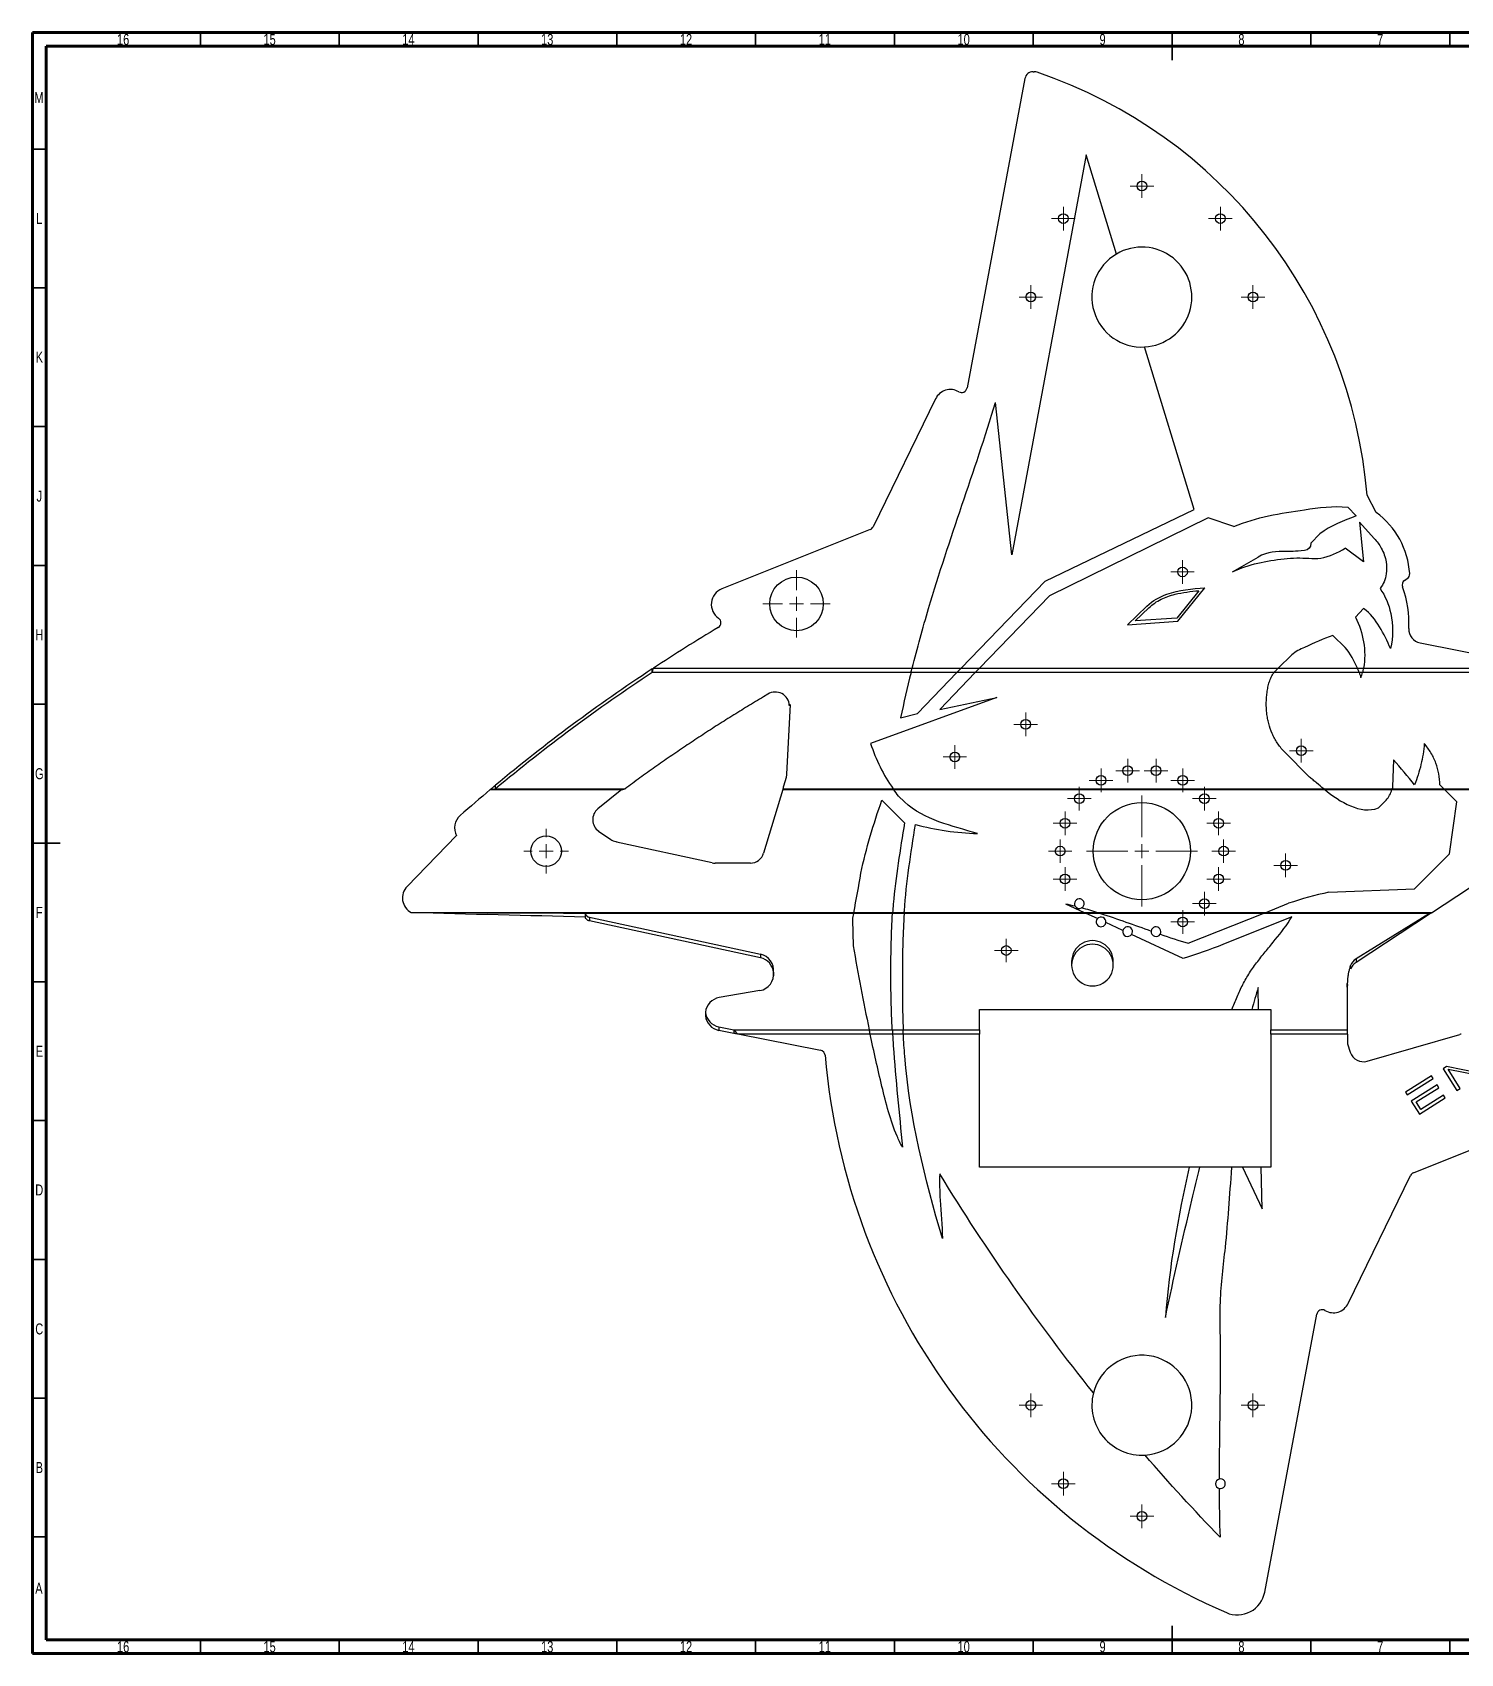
# Model space of a CAD drawing. Header units: millimetres. Extents: x 15 to 855, y 5 to 589.
# Drawn here: x 15 to 529, y 5 to 589 of the extents above; entities that cross this region are included whole.
import ezdxf

# ---------------------------------------------------------------- set-up
doc = ezdxf.new("R2010")
doc.units = ezdxf.units.MM
doc.styles.add('SLDTEXTSTYLE0', font='TXT', dxfattribs={"width": 0.75})

# ---------------------------------------------------------------- blocks, each defined once
blk = doc.blocks.new('SW_CENTERMARKSYMBOL_0')
at = {"color": 0, "linetype": 'Continuous', "lineweight": 18}
for p, q in [((-2.5, 0), (-4.25, 0)), ((0, 0), (-2.5, 0)), ((0, 2.5), (0, 4.25)), ((0, 0), (0, 2.5)), ((0, 0), (0, -2.5)), ((0, 0), (2.5, 0)), ((2.5, 0), (4.25, 0)), ((0, -2.5), (0, -4.25))]:
    blk.add_line(p, q, dxfattribs=at)
blk = doc.blocks.new('SW_CENTERMARKSYMBOL_1')
at = {"color": 0, "linetype": 'Continuous', "lineweight": 18}
for p, q in [((-2.5, 0), (-4.25, 0)), ((0, 0), (-2.5, 0)), ((0, 2.5), (0, 4.25)), ((0, 0), (0, 2.5)), ((0, 0), (0, -2.5)), ((0, 0), (2.5, 0)), ((2.5, 0), (4.25, 0)), ((0, -2.5), (0, -4.25))]:
    blk.add_line(p, q, dxfattribs=at)
blk = doc.blocks.new('SW_CENTERMARKSYMBOL_2')
at = {"color": 0, "linetype": 'Continuous', "lineweight": 18}
for p, q in [((-2.5, 0), (-4.25, 0)), ((0, 0), (-2.5, 0)), ((0, 2.5), (0, 4.25)), ((0, 0), (0, 2.5)), ((0, 0), (0, -2.5)), ((0, 0), (2.5, 0)), ((2.5, 0), (4.25, 0)), ((0, -2.5), (0, -4.25))]:
    blk.add_line(p, q, dxfattribs=at)
blk = doc.blocks.new('SW_CENTERMARKSYMBOL_3')
at = {"color": 0, "linetype": 'Continuous', "lineweight": 18}
for p, q in [((-2.5, 0), (-4.25, 0)), ((0, 0), (-2.5, 0)), ((0, 2.5), (0, 4.25)), ((0, 0), (0, 2.5)), ((0, 0), (0, -2.5)), ((0, 0), (2.5, 0)), ((2.5, 0), (4.25, 0)), ((0, -2.5), (0, -4.25))]:
    blk.add_line(p, q, dxfattribs=at)
blk = doc.blocks.new('SW_CENTERMARKSYMBOL_4')
at = {"color": 0, "linetype": 'Continuous', "lineweight": 18}
for p, q in [((-2.5, 0), (-4.25, 0)), ((0, 0), (-2.5, 0)), ((0, 2.5), (0, 4.25)), ((0, 0), (0, 2.5)), ((0, 0), (0, -2.5)), ((0, 0), (2.5, 0)), ((2.5, 0), (4.25, 0)), ((0, -2.5), (0, -4.25))]:
    blk.add_line(p, q, dxfattribs=at)
blk = doc.blocks.new('SW_CENTERMARKSYMBOL_5')
at = {"color": 0, "linetype": 'Continuous', "lineweight": 18}
for p, q in [((-2.5, 0), (-4.25, 0)), ((0, 0), (-2.5, 0)), ((0, 2.5), (0, 4.25)), ((0, 0), (0, 2.5)), ((0, 0), (0, -2.5)), ((0, 0), (2.5, 0)), ((2.5, 0), (4.25, 0)), ((0, -2.5), (0, -4.25))]:
    blk.add_line(p, q, dxfattribs=at)
blk = doc.blocks.new('SW_CENTERMARKSYMBOL_6')
at = {"color": 0, "linetype": 'Continuous', "lineweight": 18}
for p, q in [((-2.5, 0), (-4.25, 0)), ((0, 0), (-2.5, 0)), ((0, 2.5), (0, 4.25)), ((0, 0), (0, 2.5)), ((0, 0), (0, -2.5)), ((0, 0), (2.5, 0)), ((2.5, 0), (4.25, 0)), ((0, -2.5), (0, -4.25))]:
    blk.add_line(p, q, dxfattribs=at)
blk = doc.blocks.new('SW_CENTERMARKSYMBOL_7')
at = {"color": 0, "linetype": 'Continuous', "lineweight": 18}
for p, q in [((-2.5, 0), (-4.25, 0)), ((0, 0), (-2.5, 0)), ((0, 2.5), (0, 4.25)), ((0, 0), (0, 2.5)), ((0, 0), (0, -2.5)), ((0, 0), (2.5, 0)), ((2.5, 0), (4.25, 0)), ((0, -2.5), (0, -4.25))]:
    blk.add_line(p, q, dxfattribs=at)
blk = doc.blocks.new('SW_CENTERMARKSYMBOL_8')
at = {"color": 0, "linetype": 'Continuous', "lineweight": 18}
for p, q in [((-2.5, 0), (-4.25, 0)), ((0, 0), (-2.5, 0)), ((0, 2.5), (0, 4.25)), ((0, 0), (0, 2.5)), ((0, 0), (0, -2.5)), ((0, 0), (2.5, 0)), ((2.5, 0), (4.25, 0)), ((0, -2.5), (0, -4.25))]:
    blk.add_line(p, q, dxfattribs=at)
blk = doc.blocks.new('SW_CENTERMARKSYMBOL_9')
at = {"color": 0, "linetype": 'Continuous', "lineweight": 18}
for p, q in [((-2.5, 0), (-4.25, 0)), ((0, 0), (-2.5, 0)), ((0, 2.5), (0, 4.25)), ((0, 0), (0, 2.5)), ((0, 0), (0, -2.5)), ((0, 0), (2.5, 0)), ((2.5, 0), (4.25, 0)), ((0, -2.5), (0, -4.25))]:
    blk.add_line(p, q, dxfattribs=at)
blk = doc.blocks.new('SW_CENTERMARKSYMBOL_10')
at = {"color": 0, "linetype": 'Continuous', "lineweight": 18}
for p, q in [((-2.5, 0), (-4.25, 0)), ((0, 0), (-2.5, 0)), ((0, 2.5), (0, 4.25)), ((0, 0), (0, 2.5)), ((0, 0), (0, -2.5)), ((0, 0), (2.5, 0)), ((2.5, 0), (4.25, 0)), ((0, -2.5), (0, -4.25))]:
    blk.add_line(p, q, dxfattribs=at)
blk = doc.blocks.new('SW_CENTERMARKSYMBOL_11')
at = {"color": 0, "linetype": 'Continuous', "lineweight": 18}
for p, q in [((-2.5, 0), (-4.25, 0)), ((0, 0), (-2.5, 0)), ((0, 2.5), (0, 4.25)), ((0, 0), (0, 2.5)), ((0, 0), (0, -2.5)), ((0, 0), (2.5, 0)), ((2.5, 0), (4.25, 0)), ((0, -2.5), (0, -4.25))]:
    blk.add_line(p, q, dxfattribs=at)
blk = doc.blocks.new('SW_CENTERMARKSYMBOL_12')
at = {"color": 0, "linetype": 'Continuous', "lineweight": 18}
for p, q in [((-2.5, 0), (-4.25, 0)), ((0, 0), (-2.5, 0)), ((0, 2.5), (0, 4.25)), ((0, 0), (0, 2.5)), ((0, 0), (0, -2.5)), ((0, 0), (2.5, 0)), ((2.5, 0), (4.25, 0)), ((0, -2.5), (0, -4.25))]:
    blk.add_line(p, q, dxfattribs=at)
blk = doc.blocks.new('SW_CENTERMARKSYMBOL_13')
at = {"color": 0, "linetype": 'Continuous', "lineweight": 18}
for p, q in [((-2.5, 0), (-4.25, 0)), ((0, 0), (-2.5, 0)), ((0, 2.5), (0, 4.25)), ((0, 0), (0, 2.5)), ((0, 0), (0, -2.5)), ((0, 0), (2.5, 0)), ((2.5, 0), (4.25, 0)), ((0, -2.5), (0, -4.25))]:
    blk.add_line(p, q, dxfattribs=at)
blk = doc.blocks.new('SW_CENTERMARKSYMBOL_14')
at = {"color": 0, "linetype": 'Continuous', "lineweight": 18}
for p, q in [((-2.5, 0), (-4.25, 0)), ((0, 0), (-2.5, 0)), ((0, 2.5), (0, 4.25)), ((0, 0), (0, 2.5)), ((0, 0), (0, -2.5)), ((0, 0), (2.5, 0)), ((2.5, 0), (4.25, 0)), ((0, -2.5), (0, -4.25))]:
    blk.add_line(p, q, dxfattribs=at)
blk = doc.blocks.new('SW_CENTERMARKSYMBOL_15')
at = {"color": 0, "linetype": 'Continuous', "lineweight": 18}
for p, q in [((-2.5, 0), (-4.25, 0)), ((0, 0), (-2.5, 0)), ((0, 2.5), (0, 4.25)), ((0, 0), (0, 2.5)), ((0, 0), (0, -2.5)), ((0, 0), (2.5, 0)), ((2.5, 0), (4.25, 0)), ((0, -2.5), (0, -4.25))]:
    blk.add_line(p, q, dxfattribs=at)
blk = doc.blocks.new('SW_CENTERMARKSYMBOL_16')
at = {"color": 0, "linetype": 'Continuous', "lineweight": 18}
for p, q in [((-2.5, 0), (-4.25, 0)), ((0, 0), (-2.5, 0)), ((0, 2.5), (0, 4.25)), ((0, 0), (0, 2.5)), ((0, 0), (0, -2.5)), ((0, 0), (2.5, 0)), ((2.5, 0), (4.25, 0)), ((0, -2.5), (0, -4.25))]:
    blk.add_line(p, q, dxfattribs=at)
blk = doc.blocks.new('SW_CENTERMARKSYMBOL_17')
at = {"color": 0, "linetype": 'Continuous', "lineweight": 18}
for p, q in [((-2.5, 0), (-4.25, 0)), ((0, 0), (-2.5, 0)), ((0, 2.5), (0, 4.25)), ((0, 0), (0, 2.5)), ((0, 0), (0, -2.5)), ((0, 0), (2.5, 0)), ((2.5, 0), (4.25, 0)), ((0, -2.5), (0, -4.25))]:
    blk.add_line(p, q, dxfattribs=at)
blk = doc.blocks.new('SW_CENTERMARKSYMBOL_18')
at = {"color": 0, "linetype": 'Continuous', "lineweight": 18}
for p, q in [((-2.5, 0), (-4.25, 0)), ((0, 0), (-2.5, 0)), ((0, 2.5), (0, 4.25)), ((0, 0), (0, 2.5)), ((0, 0), (0, -2.5)), ((0, 0), (2.5, 0)), ((2.5, 0), (4.25, 0)), ((0, -2.5), (0, -4.25))]:
    blk.add_line(p, q, dxfattribs=at)
blk = doc.blocks.new('SW_CENTERMARKSYMBOL_19')
at = {"color": 0, "linetype": 'Continuous', "lineweight": 18}
for p, q in [((0, 5), (0, 8)), ((-5, 0), (-8, 0)), ((0, 0), (-2.5, 0)), ((0, 0), (0, 2.5)), ((0, 0), (0, -2.5)), ((0, 0), (2.5, 0)), ((5, 0), (8, 0)), ((0, -5), (0, -8))]:
    blk.add_line(p, q, dxfattribs=at)
blk = doc.blocks.new('SW_CENTERMARKSYMBOL_21')
at = {"color": 0, "linetype": 'Continuous', "lineweight": 18}
for p, q in [((0, 5), (0, 20)), ((-5, 0), (-20, 0)), ((0, 0), (-2.5, 0)), ((0, 0), (0, 2.5)), ((0, 0), (0, -2.5)), ((0, 0), (2.5, 0)), ((5, 0), (20, 0)), ((0, -5), (0, -20))]:
    blk.add_line(p, q, dxfattribs=at)
blk = doc.blocks.new('SW_CENTERMARKSYMBOL_22')
at = {"color": 0, "linetype": 'Continuous', "lineweight": 18}
for p, q in [((-2.5, 0), (-4.25, 0)), ((0, 0), (-2.5, 0)), ((0, 2.5), (0, 4.25)), ((0, 0), (0, 2.5)), ((0, 0), (0, -2.5)), ((0, 0), (2.5, 0)), ((2.5, 0), (4.25, 0)), ((0, -2.5), (0, -4.25))]:
    blk.add_line(p, q, dxfattribs=at)
blk = doc.blocks.new('SW_CENTERMARKSYMBOL_23')
at = {"color": 0, "linetype": 'Continuous', "lineweight": 18}
for p, q in [((-2.5, 0), (-4.25, 0)), ((0, 0), (-2.5, 0)), ((0, 2.5), (0, 4.25)), ((0, 0), (0, 2.5)), ((0, 0), (0, -2.5)), ((0, 0), (2.5, 0)), ((2.5, 0), (4.25, 0)), ((0, -2.5), (0, -4.25))]:
    blk.add_line(p, q, dxfattribs=at)
blk = doc.blocks.new('SW_CENTERMARKSYMBOL_24')
at = {"color": 0, "linetype": 'Continuous', "lineweight": 18}
for p, q in [((-2.5, 0), (-4.25, 0)), ((0, 0), (-2.5, 0)), ((0, 2.5), (0, 4.25)), ((0, 0), (0, 2.5)), ((0, 0), (0, -2.5)), ((0, 0), (2.5, 0)), ((2.5, 0), (4.25, 0)), ((0, -2.5), (0, -4.25))]:
    blk.add_line(p, q, dxfattribs=at)
blk = doc.blocks.new('SW_CENTERMARKSYMBOL_25')
at = {"color": 0, "linetype": 'Continuous', "lineweight": 18}
for p, q in [((-2.5, 0), (-4.25, 0)), ((0, 0), (-2.5, 0)), ((0, 2.5), (0, 4.25)), ((0, 0), (0, 2.5)), ((0, 0), (0, -2.5)), ((0, 0), (2.5, 0)), ((2.5, 0), (4.25, 0)), ((0, -2.5), (0, -4.25))]:
    blk.add_line(p, q, dxfattribs=at)
blk = doc.blocks.new('SW_CENTERMARKSYMBOL_26')
at = {"color": 0, "linetype": 'Continuous', "lineweight": 18}
for p, q in [((0, 5), (0, 12.15)), ((-5, 0), (-12.15, 0)), ((0, 0), (-2.5, 0)), ((0, 0), (0, 2.5)), ((0, 0), (0, -2.5)), ((0, 0), (2.5, 0)), ((5, 0), (12.15, 0)), ((0, -5), (0, -12.15))]:
    blk.add_line(p, q, dxfattribs=at)
blk = doc.blocks.new('SW_CENTERMARKSYMBOL_27')
at = {"color": 0, "linetype": 'Continuous', "lineweight": 18}
for p, q in [((-2.5, 0), (-4.25, 0)), ((0, 0), (-2.5, 0)), ((0, 2.5), (0, 4.25)), ((0, 0), (0, 2.5)), ((0, 0), (0, -2.5)), ((0, 0), (2.5, 0)), ((2.5, 0), (4.25, 0)), ((0, -2.5), (0, -4.25))]:
    blk.add_line(p, q, dxfattribs=at)
blk = doc.blocks.new('SW_CENTERMARKSYMBOL_28')
at = {"color": 0, "linetype": 'Continuous', "lineweight": 18}
for p, q in [((-2.5, 0), (-4.25, 0)), ((0, 0), (-2.5, 0)), ((0, 2.5), (0, 4.25)), ((0, 0), (0, 2.5)), ((0, 0), (0, -2.5)), ((0, 0), (2.5, 0)), ((2.5, 0), (4.25, 0)), ((0, -2.5), (0, -4.25))]:
    blk.add_line(p, q, dxfattribs=at)
blk = doc.blocks.new('SW_CENTERMARKSYMBOL_29')
at = {"color": 0, "linetype": 'Continuous', "lineweight": 18}
for p, q in [((-2.5, 0), (-4.25, 0)), ((0, 0), (-2.5, 0)), ((0, 2.5), (0, 4.25)), ((0, 0), (0, 2.5)), ((0, 0), (0, -2.5)), ((0, 0), (2.5, 0)), ((2.5, 0), (4.25, 0)), ((0, -2.5), (0, -4.25))]:
    blk.add_line(p, q, dxfattribs=at)
blk = doc.blocks.new('SW_CENTERMARKSYMBOL_30')
at = {"color": 0, "linetype": 'Continuous', "lineweight": 18}
for p, q in [((-2.5, 0), (-4.25, 0)), ((0, 0), (-2.5, 0)), ((0, 2.5), (0, 4.25)), ((0, 0), (0, 2.5)), ((0, 0), (0, -2.5)), ((0, 0), (2.5, 0)), ((2.5, 0), (4.25, 0)), ((0, -2.5), (0, -4.25))]:
    blk.add_line(p, q, dxfattribs=at)
blk = doc.blocks.new('SW_CENTERMARKSYMBOL_31')
at = {"color": 0, "linetype": 'Continuous', "lineweight": 18}
for p, q in [((-2.5, 0), (-4.25, 0)), ((0, 0), (-2.5, 0)), ((0, 2.5), (0, 4.25)), ((0, 0), (0, 2.5)), ((0, 0), (0, -2.5)), ((0, 0), (2.5, 0)), ((2.5, 0), (4.25, 0)), ((0, -2.5), (0, -4.25))]:
    blk.add_line(p, q, dxfattribs=at)
blk = doc.blocks.new('SW_CENTERMARKSYMBOL_32')
at = {"color": 0, "linetype": 'Continuous', "lineweight": 18}
for p, q in [((-2.5, 0), (-4.25, 0)), ((0, 0), (-2.5, 0)), ((0, 2.5), (0, 4.25)), ((0, 0), (0, 2.5)), ((0, 0), (0, -2.5)), ((0, 0), (2.5, 0)), ((2.5, 0), (4.25, 0)), ((0, -2.5), (0, -4.25))]:
    blk.add_line(p, q, dxfattribs=at)

msp = doc.modelspace()

# ---------------------------------------------------------------- linework, layer by layer
at = {"color": 7, "linetype": 'Continuous', "lineweight": 70}
for p, q in [((15, 5), (15, 589)), ((15, 589), (836, 589)), ((20, 10), (20, 584)), ((20, 584), (831, 584)), ((831, 10), (20, 10)), ((836, 5), (15, 5))]:
    msp.add_line(p, q, dxfattribs=at)
at = {"color": 7, "linetype": 'Continuous', "lineweight": 35}
for p, q in [((75.5, 584), (75.5, 589)), ((125.5, 584), (125.5, 589)), ((175.5, 584), (175.5, 589)), ((225.5, 584), (225.5, 589)), ((275.5, 584), (275.5, 589)), ((325.5, 584), (325.5, 589)), ((375.5, 584), (375.5, 589)), ((425.5, 589), (425.5, 579)), ((425.5, 584), (425.5, 589)), ((475.5, 584), (475.5, 589)), ((525.5, 584), (525.5, 589)), ((20, 547), (15, 547)), ((20, 497), (15, 497)), ((20, 447), (15, 447)), ((20, 397), (15, 397)), ((20, 347), (15, 347)), ((15, 297), (25, 297)), ((20, 297), (15, 297)), ((20, 247), (15, 247)), ((20, 197), (15, 197)), ((20, 147), (15, 147)), ((20, 97), (15, 97)), ((20, 47), (15, 47)), ((425.5, 5), (425.5, 15)), ((75.5, 10), (75.5, 5)), ((125.5, 10), (125.5, 5)), ((175.5, 10), (175.5, 5)), ((225.5, 10), (225.5, 5)), ((275.5, 10), (275.5, 5)), ((325.5, 10), (325.5, 5)), ((375.5, 10), (375.5, 5)), ((425.5, 10), (425.5, 5)), ((475.5, 10), (475.5, 5)), ((525.5, 10), (525.5, 5))]:
    msp.add_line(p, q, dxfattribs=at)
at = {"color": 7, "linetype": 'Continuous', "lineweight": 25}
for p, q in [((372.49, 572.39), (351.64, 460.91)), ((375.44, 574.84), (375.87, 574.84)), ((394.59, 544.85), (367.74, 400.83)), ((405.44, 509.16), (394.59, 544.85)), ((433.42, 417.09), (415.61, 475.69)), ((340.28, 456.98), (317.81, 410.91)), ((367.74, 400.83), (361.93, 455.73)), ((499.03, 416.06), (495.7, 422.27)), ((379.75, 391.29), (433.42, 417.09)), ((491.81, 414.87), (488.75, 418.02)), ((316.76, 409.93), (263.29, 388.53)), ((438.5, 414.18), (381.35, 386.08)), ((447.75, 411.02), (438.5, 414.18)), ((498.33, 406.7), (492.95, 412.63)), ((492.95, 412.63), (494.47, 398.26)), ((475.42, 405.06), (478.75, 408.39)), ((494.47, 398.26), (487.86, 403.22)), ((447.25, 394.69), (456.47, 400.02)), ((349.51, 359.98), (379.75, 391.29)), ((509.23, 391.61), (510.19, 392.26)), ((381.35, 386.08), (356.14, 359.98)), ((435.1, 387.89), (427.14, 378.05)), ((427.57, 376.93), (437.28, 388.92)), ((416.4, 382.3), (409.46, 375.62)), ((412.22, 376.98), (417.16, 381.74)), ((491.55, 378.38), (494.47, 381.51)), ((409.46, 375.62), (427.57, 376.93)), ((427.14, 378.05), (412.22, 376.98)), ((483.4, 371.76), (487.86, 367.48)), ((514.79, 369.1), (561.18, 359.98)), ((463.75, 359.98), (468.63, 364.74)), ((238.23, 358.41), (238.23, 359.7)), ((331.47, 358.41), (238.23, 358.41)), ((238.65, 359.98), (331.87, 359.98)), ((347.99, 358.41), (331.47, 358.41)), ((331.87, 359.98), (349.51, 359.98)), ((333.77, 343.68), (347.99, 358.41)), ((354.62, 358.41), (341.79, 345.13)), ((349.51, 359.98), (347.99, 358.41)), ((354.62, 358.41), (347.99, 358.41)), ((349.51, 359.98), (356.14, 359.98)), ((354.62, 358.41), (356.14, 359.98)), ((462.24, 358.41), (354.62, 358.41)), ((356.14, 359.98), (463.75, 359.98)), ((492.88, 358.41), (462.24, 358.41)), ((463.75, 359.98), (463.01, 359.26)), ((463.75, 359.98), (492.26, 359.98)), ((492.26, 359.98), (494.42, 359.98)), ((494.06, 358.41), (492.88, 358.41)), ((562.6, 358.41), (494.06, 358.41)), ((494.42, 359.98), (561.18, 359.98)), ((279.94, 350.61), (278.3, 349.64)), ((287.92, 346.84), (286.66, 321.77)), ((287.56, 346.55), (287.6, 347.24)), ((287.62, 346.6), (287.56, 346.55)), ((287.62, 346.6), (287.62, 346.93)), ((287.62, 346.6), (287.63, 346.6)), ((287.63, 346.6), (287.92, 346.84)), ((362.4, 349.45), (316.91, 332.83)), ((341.79, 345.13), (362.4, 349.45)), ((327.68, 342.1), (333.77, 343.68)), ((474.98, 320.76), (465.8, 329.99)), ((505.22, 326.94), (504.92, 317.2)), ((179.91, 316.23), (227.26, 316.23)), ((181.79, 316.51), (181.79, 317.8)), ((181.79, 316.51), (228.44, 316.51)), ((227.26, 316.23), (218.66, 309.27)), ((285.23, 316.23), (278.37, 293.32)), ((285.31, 316.51), (285.23, 316.23)), ((285.23, 316.23), (325.21, 316.23)), ((285.33, 316.56), (285.31, 316.51)), ((285.31, 316.51), (325.02, 316.51)), ((286.45, 320.61), (285.5, 317.51)), ((325.02, 316.51), (480.1, 316.51)), ((325.21, 316.23), (480.45, 316.23)), ((480.1, 316.51), (504.77, 316.51)), ((480.45, 316.23), (504.69, 316.23)), ((504.69, 316.23), (523.66, 316.23)), ((504.77, 316.51), (523.38, 316.51)), ((523.38, 316.51), (521.98, 317.9)), ((523.38, 316.51), (615.34, 316.51)), ((523.66, 316.23), (523.38, 316.51)), ((523.66, 316.23), (677.76, 316.23)), ((528.11, 311.79), (523.66, 316.23)), ((329.11, 304.31), (320.99, 312.43)), ((326.94, 313.9), (329.05, 311.79)), ((502.59, 312.43), (499.78, 309.62)), ((525.4, 293.1), (528.11, 311.79)), ((167.75, 299.65), (149.98, 281.38)), ((218.95, 301.27), (223.29, 298.27)), ((518.94, 271.9), (559.59, 298.73)), ((225.08, 297.49), (225.54, 297.39)), ((225.42, 297.3), (225.54, 297.39)), ((259.84, 289.87), (225.42, 297.3)), ((512.8, 280.47), (525.4, 293.1)), ((273.58, 289.76), (260.9, 289.76)), ((481.94, 279.23), (512.8, 280.47)), ((393.94, 271.9), (387.25, 275)), ((459, 271.9), (467.44, 275.27)), ((310.81, 271.9), (151.46, 271.9)), ((310.76, 271.62), (214.12, 271.62)), ((214.12, 271.62), (214.12, 270.33)), ((215.62, 270.23), (277.27, 256.92)), ((215.62, 270.23), (215.62, 268.93)), ((277.27, 255.63), (215.62, 268.93)), ((310.32, 269.34), (310.64, 259.95)), ((324.8, 271.62), (310.76, 271.62)), ((324.82, 271.9), (310.81, 271.9)), ((328.99, 271.62), (324.8, 271.62)), ((329.01, 271.9), (324.82, 271.9)), ((394.55, 271.62), (328.99, 271.62)), ((393.94, 271.9), (329.01, 271.9)), ((394.55, 271.62), (393.94, 271.9)), ((398.77, 271.9), (393.94, 271.9)), ((398.59, 269.75), (394.55, 271.62)), ((399.67, 271.62), (394.55, 271.62)), ((459, 271.9), (398.77, 271.9)), ((458.3, 271.62), (399.67, 271.62)), ((431.31, 260.86), (458.3, 271.62)), ((468.63, 270.35), (443.78, 260.44)), ((458.3, 271.62), (459, 271.9)), ((518.16, 271.62), (458.3, 271.62)), ((518.94, 271.9), (459, 271.9)), ((518.16, 271.62), (491.74, 255.24)), ((518.16, 271.38), (491.74, 253.95)), ((518.16, 271.62), (518.16, 271.38)), ((518.67, 271.72), (518.94, 271.9)), ((407.79, 265.49), (401.63, 268.34)), ((429.54, 255.41), (410.91, 264.05)), ((277.27, 256.92), (277.27, 255.63)), ((389.31, 254.32), (389.31, 253.02)), ((404.31, 253.03), (404.31, 254.31)), ((489.8, 251.62), (489.8, 252.91)), ((491.74, 255.24), (491.74, 253.95)), ((281.97, 250.41), (281.97, 249.11)), ((488.6, 246.35), (488.58, 239.19)), ((488.6, 246.36), (488.6, 245.07)), ((488.6, 245.05), (488.6, 246.35)), ((488.68, 246.02), (488.6, 245.07)), ((277.03, 243.85), (262.34, 241.3)), ((456.61, 237.04), (456.47, 244.97)), ((488.6, 245.05), (488.58, 238.61)), ((257.4, 236.03), (257.4, 234.74)), ((356.07, 237.04), (447.06, 237.04)), ((356.07, 229.72), (356.07, 237.04)), ((447.06, 237.04), (454.16, 237.04)), ((454.16, 237.04), (456.61, 237.04)), ((456.61, 237.04), (461.07, 237.04)), ((461.07, 237.04), (461.07, 229.72)), ((488.58, 239.19), (488.58, 239.16)), ((488.58, 239.16), (488.61, 230.2)), ((262.21, 230.79), (267.66, 229.72)), ((262.21, 230.79), (262.21, 229.5)), ((267.66, 228.43), (262.21, 229.5)), ((267.66, 229.72), (267.66, 228.43)), ((267.66, 229.72), (316.4, 229.72)), ((316.73, 228.15), (269.08, 228.15)), ((298.89, 222.31), (269.08, 228.15)), ((316.4, 229.72), (324.71, 229.72)), ((324.79, 228.15), (316.73, 228.15)), ((324.71, 229.72), (328.64, 229.72)), ((328.7, 228.15), (324.79, 228.15)), ((328.64, 229.72), (356.07, 229.72)), ((356.07, 228.15), (328.7, 228.15)), ((356.07, 229.72), (356.07, 228.15)), ((356.07, 180.18), (356.07, 228.15)), ((461.07, 229.72), (488.61, 229.72)), ((461.07, 228.15), (461.07, 229.72)), ((461.07, 228.15), (461.07, 180.18)), ((488.63, 228.15), (461.07, 228.15)), ((488.61, 230.18), (488.61, 229.72)), ((488.63, 228.15), (488.67, 224.62)), ((495.81, 218.41), (529.19, 228.02)), ((488.67, 224.62), (489.69, 221.6)), ((524.3, 216.46), (523.08, 215.7)), ((536.04, 214.12), (524.3, 216.46)), ((518.93, 213.1), (509.6, 207.28)), ((510.21, 206.3), (519.54, 212.13)), ((519.54, 212.13), (518.93, 213.1)), ((523.08, 215.7), (528, 207.83)), ((529.22, 208.59), (524.87, 215.55)), ((524.87, 215.55), (536.61, 213.21)), ((509.6, 207.28), (510.21, 206.3)), ((520.97, 209.84), (511.64, 204.01)), ((513.42, 203.77), (521.58, 208.86)), ((514.56, 199.35), (523.89, 205.17)), ((523.28, 206.15), (515.12, 201.05)), ((521.58, 208.86), (520.97, 209.84)), ((523.89, 205.17), (523.28, 206.15)), ((528, 207.83), (529.22, 208.59)), ((511.64, 204.01), (514.56, 199.35)), ((512.46, 178.2), (568.36, 200.58)), ((515.12, 201.05), (513.42, 203.77)), ((431.64, 180.18), (356.07, 180.18)), ((435.52, 180.18), (431.64, 180.18)), ((446.92, 180.18), (435.52, 180.18)), ((450.87, 180.18), (446.92, 180.18)), ((450.87, 180.18), (457.88, 165.16)), ((457.62, 180.18), (450.87, 180.18)), ((457.88, 165.16), (457.62, 180.18)), ((461.07, 180.18), (457.62, 180.18)), ((488.94, 131.15), (511.4, 177.22)), ((458.84, 27.09), (477.57, 127.22))]:
    msp.add_line(p, q, dxfattribs=at)
for centre, radius in [((414.61, 533.67), 1.75), ((386.32, 521.95), 1.75), ((442.89, 521.95), 1.75), ((374.61, 493.67), 1.75), ((454.61, 493.67), 1.75), ((290.2, 383.13), 9.65), ((429.25, 394.67), 1.75), ((372.77, 339.72), 1.75), ((347.23, 328), 1.75), ((472, 330.23), 1.75), ((399.89, 319.55), 1.75), ((409.5, 323.05), 1.75), ((419.72, 323.05), 1.75), ((429.32, 319.55), 1.75), ((392.06, 312.98), 1.75), ((414.61, 294.07), 17.5), ((437.15, 312.98), 1.75), ((386.95, 304.13), 1.75), ((442.26, 304.13), 1.75), ((200.03, 294.07), 5.5), ((385.18, 294.07), 1.75), ((444.04, 294.07), 1.75), ((466.39, 288.95), 1.75), ((386.95, 284), 1.75), ((442.26, 284), 1.75), ((437.15, 275.15), 1.75), ((429.32, 268.58), 1.75), ((365.75, 258.27), 1.75), ((374.61, 94.47), 1.75), ((454.61, 94.47), 1.75), ((386.32, 66.18), 1.75), ((414.61, 54.47), 1.75)]:
    msp.add_circle(centre, radius, dxfattribs=at)
for centre, radius, start, end in [((375.44, 571.84), 3, 90, 169.40414), ((375.87, 571.84), 3, 71.23202, 90), ((320.18, 407.93), 176.11, 4.66992, 71.23202), ((414.61, 493.67), 18, 120.61972, 273.18821), ((414.61, 493.67), 18, 273.18821, 120.61972), ((345.67, 454.35), 6, 59.95656, 154.00607), ((349.67, 461.28), 2, 239.95656, 349.40414), ((481.7, 392.28), 29.42, 3.41895, 53.92979), ((316.01, 411.79), 2, 291.80916, 334.00607), ((510.35, 389.95), 2, 124.03429, 200.54911), ((509.08, 393.91), 2, 304.03429, 3.41895), ((265.52, 382.96), 6, 111.80916, 235.69023), ((474.02, 376.33), 36.8, 356.81815, 20.54911), ((583.87, -164.83), 628.17, 120.82001, 123.33705), ((261.01, 376.35), 2, 300.82001, 55.69023), ((515.76, 374.01), 5, 176.81815, 258.87288), ((583.87, -164.83), 628.17, 123.38348, 129.79807), ((583.87, -166.12), 628.17, 123.38348, 129.79807), ((282.63, 346.39), 5, 2.40304, 122.51046), ((280.87, 345.28), 5.07, 120.53339, 120.9208), ((583.87, -164.83), 628.17, 130.02158, 131.32162), ((173.06, 302.43), 6, 131.32162, 207.70053), ((221.8, 305.38), 5, 128.95916, 235.27835), ((226.14, 302.38), 5, 235.27835, 257.81884), ((273.58, 294.76), 5, 270, 343.32924), ((260.9, 294.76), 5, 257.81884, 270), ((154.28, 277.2), 6, 135.78452, 241.95047), ((392.06, 275.15), 1.75, 298.60513, 212.20223), ((392.06, 275.15), 1.75, 212.20223, 298.60513), ((399.89, 268.58), 1.75, 138.01504, 352.28056), ((399.89, 268.58), 1.75, 352.28056, 138.01504), ((409.5, 265.08), 1.75, 166.65193, 323.64367), ((409.5, 265.08), 1.75, 323.64367, 166.65193), ((419.72, 265.08), 1.75, 173.08478, 328.2511), ((419.72, 265.08), 1.75, 328.2511, 173.08478), ((396.81, 254.32), 7.5, 359.95725, 179.98575), ((396.81, 253.02), 7.5, 359.95725, 179.98575), ((276, 251.05), 6, 353.81826, 77.81884), ((276, 249.76), 6, 6.18174, 77.81884), ((396.81, 253.02), 7.5, 180, 0.01425), ((494.19, 251.23), 4.69, 121.35044, 159.06576), ((494.19, 249.94), 4.69, 121.35044, 159.06576), ((276, 249.76), 6, 279.85575, 6.18174), ((492.88, 246.33), 4.28, 179.60218, 179.84543), ((263.37, 235.39), 6, 99.85575, 173.81826), ((492.88, 245.04), 4.28, 179.60218, 179.84543), ((263.37, 236.68), 6, 186.18174, 258.90857), ((263.37, 235.39), 6, 186.18174, 258.90857), ((492.86, 239.18), 4.28, 179.84543, 180.20198), ((492.89, 230.21), 4.28, 180.20198, 180.4501), ((298.51, 220.35), 2, 4.93921, 78.90857), ((541.07, 241.31), 241.47, 184.93921, 246.5643), ((494.42, 223.21), 5, 198.75501, 286.06924), ((513.2, 176.35), 2, 111.80916, 154.00607), ((479.54, 126.85), 2, 59.95656, 169.40414), ((483.54, 133.78), 6, 239.95656, 334.00607), ((414.61, 94.47), 18, 273.65434, 165.79761), ((414.61, 94.47), 18, 165.79761, 273.65434), ((442.89, 66.18), 1.75, 104.69458, 255.37195), ((442.89, 66.18), 1.75, 255.37195, 104.69458), ((449.01, 28.93), 10, 246.5643, 349.40414)]:
    msp.add_arc(centre, radius, start, end, dxfattribs=at)
for points, knots in [([(331.87, 359.98), (333.69, 367.2), (342.59, 399.46), (354.36, 430.85), (361.93, 455.73)], [0.1546758, 0.1546758, 0.1546758, 0.1546758, 0.342759, 1, 1, 1, 1]), ([(447.75, 411.02), (455.88, 414.43), (469.69, 416.59), (483.51, 418.53), (488.75, 418.02)], [0, 0, 0, 0, 0.626386, 1, 1, 1, 1]), ([(498.33, 406.7), (499.28, 405.66), (501.19, 403.04), (502.83, 398.61), (502.79, 393.41), (501.67, 390.15), (500.4, 388.66)], [0, 0, 0, 0, 0.218181, 0.486165, 0.706463, 1, 1, 1, 1]), ([(447.25, 394.69), (453.13, 397.53), (460.95, 398.96), (471.73, 399.9), (476.14, 399.36), (479.01, 399.61)], [0, 0, 0, 0, 0.592498, 0.733741, 1, 1, 1, 1]), ([(469.12, 402.04), (465.84, 401.92), (461.23, 402.29), (457.31, 400.51), (456.47, 400.02)], [0, 0, 0, 0, 0.778822, 1, 1, 1, 1]), ([(416.4, 382.3), (418.52, 384.34), (425.05, 387.89), (432.72, 388.57), (437.28, 388.92)], [0, 0, 0, 0, 0.376257, 1, 1, 1, 1]), ([(417.16, 381.74), (418.49, 383.02), (419.96, 384.01), (423.11, 385.57), (424.79, 386.15), (429.3, 387.29), (432.21, 387.64), (435.1, 387.89)], [0, 0, 0, 0, 0.25, 0.25, 0.5, 0.5, 0.8942218, 0.8942218, 0.8942218, 0.8942218]), ([(500.4, 388.66), (502.32, 385.99), (505.17, 378.9), (505.15, 371.19), (504.18, 367.05)], [0, 0, 0, 0, 0.434632, 1, 1, 1, 1]), ([(483.4, 371.76), (479.89, 370.51), (474.99, 368.31), (469.91, 365.99), (468.63, 364.74)], [0, 0, 0, 0, 0.675653, 1, 1, 1, 1]), ([(465.8, 329.99), (464.89, 330.95), (464.09, 331.97), (463.03, 333.59), (462.7, 334.14), (462.09, 335.27), (461.81, 335.85), (461.04, 337.61), (460.63, 338.81), (460.15, 340.65), (460.01, 341.26), (459.78, 342.51), (459.69, 343.14), (459.47, 345.02), (459.41, 346.28), (459.45, 348.78), (459.54, 350.03), (459.78, 351.9), (459.88, 352.52), (460.14, 353.76), (460.29, 354.38), (460.69, 355.59), (460.92, 356.19), (461.5, 357.33), (461.84, 357.89), (462.24, 358.41)], [0, 0, 0, 0, 0.125, 0.125, 0.1875, 0.1875, 0.25, 0.25, 0.375, 0.375, 0.4375, 0.4375, 0.5, 0.5, 0.625, 0.625, 0.75, 0.75, 0.8125, 0.8125, 0.875, 0.875, 0.9375, 0.9375, 1, 1, 1, 1]), ([(278.27, 349.63), (276.37, 348.49), (272.57, 346.21), (266.92, 342.72), (261.29, 339.16), (255.71, 335.54), (250.17, 331.86), (244.67, 328.11), (239.21, 324.31), (233.8, 320.45), (230.22, 317.82), (228.44, 316.51)], [0.000285, 0.000285, 0.000285, 0.000285, 0.1107495, 0.2215874, 0.3325146, 0.4435321, 0.5546406, 0.6658409, 0.7771338, 0.88852, 1, 1, 1, 1]), ([(316.91, 332.83), (317.85, 329.95), (318.99, 327.14), (321.7, 321.67), (323.25, 319.04), (325.02, 316.51)], [0, 0, 0, 0, 0.5, 0.5, 1, 1, 1, 1]), ([(516.31, 332.83), (516.11, 330.28), (515.72, 327.75), (514.55, 322.75), (513.77, 320.3), (512.8, 317.9)], [0, 0, 0, 0, 0.5, 0.5, 1, 1, 1, 1]), ([(521.98, 317.9), (521.92, 320.6), (521.46, 323.23), (520.03, 327.06), (519.44, 328.29), (518.03, 330.65), (517.22, 331.77), (516.31, 332.83)], [0, 0, 0, 0, 0.5, 0.5, 0.75, 0.75, 1, 1, 1, 1]), ([(227.26, 316.23), (227.38, 316.26), (227.5, 316.29), (227.62, 316.32), (227.74, 316.35), (227.86, 316.37), (227.98, 316.4), (228.13, 316.44), (228.28, 316.47), (228.44, 316.51)], [0, 0, 0, 0, 0.000368337, 0.000368337, 0.000368337, 0.000736673, 0.000736673, 0.000736673, 0.001209341, 0.001209341, 0.001209341, 0.001209341]), ([(285.5, 317.51), (285.48, 317.44), (285.47, 317.36), (285.46, 317.28), (285.44, 317.16), (285.41, 317.04), (285.39, 316.92), (285.37, 316.8), (285.35, 316.68), (285.33, 316.56)], [0, 0, 0, 0, 0.00026022, 0.00026022, 0.00026022, 0.000650552, 0.000650552, 0.000650552, 0.001040885, 0.001040885, 0.001040885, 0.001040885]), ([(480.1, 316.51), (479.23, 317.2), (478.38, 317.91), (477.11, 318.99), (476.68, 319.34), (475.83, 320.06), (475.41, 320.41), (474.98, 320.76)], [0, 0, 0, 0, 0.5, 0.5, 0.75, 0.75, 1, 1, 1, 1]), ([(329.11, 304.31), (327.58, 294.58), (325.7, 283.81), (324.89, 272.94), (324.82, 271.9)], [0, 0, 0, 0, 0.2522492, 0.278748, 0.278748, 0.278748, 0.278748]), ([(329.01, 271.9), (329.02, 272.11), (329.79, 282.75), (331.4, 293.34), (333.06, 303.67)], [0.7876502, 0.7876502, 0.7876502, 0.7876502, 0.7916859, 1, 1, 1, 1]), ([(214.12, 271.62), (214.13, 271.58), (214.15, 271.5), (214.2, 271.37), (214.25, 271.25), (214.34, 271.1), (214.46, 270.92), (214.65, 270.72), (214.86, 270.55), (215.09, 270.41), (215.35, 270.29), (215.53, 270.25), (215.62, 270.23)], [0, 0, 0, 0, 0.062637, 0.124995, 0.187385, 0.250114, 0.374971, 0.500076, 0.624933, 0.750037, 0.874957, 1, 1, 1, 1]), ([(215.62, 268.93), (215.57, 268.94), (215.48, 268.97), (215.35, 269.01), (215.22, 269.06), (215.05, 269.14), (214.86, 269.26), (214.65, 269.43), (214.46, 269.63), (214.31, 269.84), (214.19, 270.08), (214.14, 270.25), (214.12, 270.33)], [0, 0, 0, 0, 0.062637, 0.124995, 0.187385, 0.250114, 0.374971, 0.500076, 0.624933, 0.750037, 0.874957, 1, 1, 1, 1]), ([(324.71, 229.72), (324.35, 236.71), (324.19, 243.69), (324.2, 254.17), (324.25, 257.66), (324.44, 264.64), (324.57, 268.13), (324.8, 271.62)], [0, 0, 0, 0, 0.5, 0.5, 0.75, 0.75, 1, 1, 1, 1]), ([(328.99, 271.62), (328.51, 264.64), (328.38, 257.66), (328.34, 247.18), (328.34, 243.69), (328.42, 236.71), (328.5, 233.22), (328.64, 229.72)], [0, 0, 0, 0, 0.5, 0.5, 0.75, 0.75, 1, 1, 1, 1]), ([(447.06, 237.04), (447.65, 238.56), (448.27, 240.07), (449.55, 243.06), (450.23, 244.54), (451.34, 246.72), (451.73, 247.44), (452.55, 248.86), (452.98, 249.56), (454.33, 251.64), (455.3, 252.99), (457.33, 255.66), (458.39, 256.97), (460.53, 259.59), (461.61, 260.89), (464.8, 264.82), (466.86, 267.49), (468.63, 270.35)], [0, 0, 0, 0, 0.125, 0.125, 0.25, 0.25, 0.3125, 0.3125, 0.375, 0.375, 0.5, 0.5, 0.625, 0.625, 0.75, 0.75, 1, 1, 1, 1]), ([(518.67, 271.72), (518.6, 271.68), (518.53, 271.63), (518.36, 271.52), (518.26, 271.45), (518.16, 271.38)], [0, 0, 0, 0, 0.5, 0.5, 1, 1, 1, 1]), ([(489.8, 252.91), (489.72, 252.69), (489.51, 252.09), (489.22, 251.1), (488.95, 249.95), (488.75, 248.78), (488.63, 247.59), (488.6, 246.79), (488.6, 246.38), (488.6, 246.36)], [0.1975551, 0.1975551, 0.1975551, 0.1975551, 0.2823305, 0.4241067, 0.5662011, 0.708541, 0.8510502, 0.9936505, 0.9989017, 0.9989017, 0.9989017, 0.9989017]), ([(328.35, 187.47), (327.65, 188.75), (324.33, 195.67), (320.86, 209.51), (318.07, 221.87), (316.73, 228.15)], [0, 0, 0, 0, 0.0547799, 0.2889413, 0.5305839, 0.5305839, 0.5305839, 0.5305839]), ([(324.79, 228.15), (324.87, 226.74), (325.7, 213.15), (327.3, 199.62), (328.35, 187.47)], [0.6518536, 0.6518536, 0.6518536, 0.6518536, 0.688039, 1, 1, 1, 1]), ([(342.74, 154.57), (336.43, 175.92), (330.35, 200.54), (328.83, 225.51), (328.7, 228.15)], [0, 0, 0, 0, 0.445001, 0.4976204, 0.4976204, 0.4976204, 0.4976204]), ([(341.79, 177.83), (341.7, 174.68), (341.88, 166.91), (342.68, 159.19), (342.74, 154.57)], [0, 0, 0, 0, 0.406104, 1, 1, 1, 1]), ([(423.1, 126.07), (426.03, 140.23), (430.17, 158.26), (434.5, 176.26), (435.52, 180.18)], [0, 0, 0, 0, 0.3508099, 0.4491299, 0.4491299, 0.4491299, 0.4491299]), ([(446.92, 180.18), (446.06, 169.59), (445.25, 155.04), (442.43, 134.04), (443.11, 106.32), (442.47, 84.98), (442.45, 67.87)], [0.0457059, 0.0457059, 0.0457059, 0.0457059, 0.2572588, 0.3972705, 0.4857858, 0.8506773, 0.8506773, 0.8506773, 0.8506773])]:
    msp.add_open_spline(points, degree=3, knots=knots, dxfattribs=at)
for points in [[(491.81, 414.87), (487.34, 413.01), (482.55, 411.48), (478.75, 408.39)], [(475.42, 405.06), (475.97, 401.58), (470.89, 402.32), (469.12, 402.04)], [(479.01, 399.61), (482.19, 400.27), (485.14, 401.47), (487.86, 403.22)], [(504.18, 367.05), (501.75, 372.33), (499.33, 377.87), (494.47, 381.51)], [(491.55, 378.38), (494.31, 372.73), (495.62, 366.24), (494.42, 359.98)], [(492.26, 359.98), (491.14, 362.66), (489.67, 365.16), (487.86, 367.48)], [(238.23, 358.41), (238.37, 358.91), (238.51, 359.44), (238.65, 359.98)], [(238.23, 359.7), (238.37, 359.79), (238.51, 359.89), (238.65, 359.98)], [(331.47, 358.41), (330.12, 352.99), (328.86, 347.55), (327.68, 342.1)], [(331.47, 358.41), (331.6, 358.91), (331.73, 359.44), (331.87, 359.98)], [(463.01, 359.26), (462.73, 358.99), (462.48, 358.7), (462.24, 358.41)], [(492.88, 358.41), (492.69, 358.92), (492.49, 359.45), (492.26, 359.98)], [(492.88, 358.41), (493.1, 357.8), (493.31, 357.18), (493.49, 356.55)], [(493.49, 356.55), (493.71, 357.17), (493.9, 357.78), (494.06, 358.41)], [(494.42, 359.98), (494.32, 359.43), (494.19, 358.91), (494.06, 358.41)], [(286.66, 321.77), (286.64, 321.38), (286.57, 320.99), (286.45, 320.61)], [(512.8, 317.9), (510.43, 321.02), (507.9, 324.04), (505.22, 326.94)], [(179.91, 316.23), (180.53, 316.77), (181.16, 317.3), (181.79, 317.8)], [(179.91, 316.23), (180.53, 316.33), (181.16, 316.42), (181.79, 316.51)], [(325.02, 316.51), (325.08, 316.42), (325.15, 316.33), (325.21, 316.23)], [(326.94, 313.9), (326.34, 314.67), (325.77, 315.44), (325.21, 316.23)], [(480.45, 316.23), (480.33, 316.32), (480.22, 316.42), (480.1, 316.51)], [(480.45, 316.23), (485.99, 311.83), (493.3, 307.13), (499.78, 309.62)], [(502.59, 312.43), (503.58, 313.56), (504.28, 314.82), (504.69, 316.23)], [(504.77, 316.51), (504.75, 316.42), (504.72, 316.33), (504.69, 316.23)], [(504.92, 317.2), (504.88, 316.97), (504.83, 316.74), (504.77, 316.51)], [(313.33, 286.16), (315.35, 295.07), (317.91, 303.82), (320.99, 312.43)], [(355.35, 300.43), (346.27, 303.19), (336.29, 305.17), (329.05, 311.79)], [(333.06, 303.67), (340.36, 301.68), (347.79, 300.6), (355.35, 300.43)], [(310.81, 271.9), (311.74, 276.64), (312.71, 281.37), (313.33, 286.16)], [(390.58, 274.22), (389.48, 274.49), (388.36, 274.76), (387.25, 275)], [(481.94, 279.23), (477.03, 278.21), (472.19, 276.89), (467.44, 275.27)], [(214.12, 271.62), (193.23, 271.71), (172.34, 271.81), (151.46, 271.9)], [(214.12, 270.33), (193.23, 270.83), (172.34, 271.37), (151.46, 271.9)], [(310.76, 271.62), (310.61, 270.86), (310.46, 270.1), (310.32, 269.34)], [(310.81, 271.9), (310.79, 271.81), (310.77, 271.71), (310.76, 271.62)], [(324.8, 271.62), (324.8, 271.71), (324.81, 271.81), (324.82, 271.9)], [(329.01, 271.9), (329, 271.81), (329, 271.71), (328.99, 271.62)], [(398.77, 271.9), (396.83, 272.51), (394.87, 273.08), (392.9, 273.61)], [(398.77, 271.9), (399.07, 271.81), (399.37, 271.72), (399.67, 271.62)], [(399.67, 271.62), (405.84, 269.68), (411.89, 267.45), (417.98, 265.29)], [(518.16, 271.62), (518.33, 271.65), (518.5, 271.69), (518.67, 271.72)], [(421.2, 264.16), (424.55, 263), (427.91, 261.88), (431.31, 260.86)], [(310.64, 259.95), (312.37, 249.84), (314.28, 239.77), (316.4, 229.72)], [(443.78, 260.44), (439.13, 258.54), (434.38, 256.86), (429.54, 255.41)], [(456.47, 244.97), (455.74, 242.31), (454.97, 239.67), (454.16, 237.04)], [(269.08, 228.15), (268.61, 228.69), (268.13, 229.23), (267.66, 229.72)], [(269.08, 228.15), (268.61, 228.25), (268.13, 228.34), (267.66, 228.43)], [(316.73, 228.15), (316.62, 228.69), (316.51, 229.22), (316.4, 229.72)], [(324.71, 229.72), (324.73, 229.22), (324.76, 228.7), (324.79, 228.15)], [(328.7, 228.15), (328.68, 228.7), (328.66, 229.22), (328.64, 229.72)], [(488.63, 228.15), (488.62, 228.69), (488.62, 229.23), (488.61, 229.72)], [(529.58, 228.15), (529.45, 228.1), (529.32, 228.06), (529.19, 228.02)], [(397.16, 98.88), (377.08, 124.01), (358.6, 150.42), (341.79, 177.83)], [(431.64, 180.18), (427.66, 162.36), (424.41, 144.39), (423.1, 126.07)], [(442.75, 46.92), (433.48, 56.53), (424.48, 66.4), (415.75, 76.5)], [(442.45, 64.49), (442.46, 58.62), (442.55, 52.76), (442.75, 46.92)]]:
    msp.add_open_spline(points, degree=3, dxfattribs=at)

# ---------------------------------------------------------------- block references
at = {"color": 7, "linetype": 'Continuous', "lineweight": 0}
for name, p in [('SW_CENTERMARKSYMBOL_8', (414.61, 533.67)), ('SW_CENTERMARKSYMBOL_4', (386.32, 521.95)), ('SW_CENTERMARKSYMBOL_7', (442.89, 521.95)), ('SW_CENTERMARKSYMBOL_5', (374.61, 493.67)), ('SW_CENTERMARKSYMBOL_6', (454.61, 493.67)), ('SW_CENTERMARKSYMBOL_27', (429.25, 394.67)), ('SW_CENTERMARKSYMBOL_26', (290.2, 383.13)), ('SW_CENTERMARKSYMBOL_32', (372.77, 339.72)), ('SW_CENTERMARKSYMBOL_31', (472, 330.23)), ('SW_CENTERMARKSYMBOL_30', (347.23, 328)), ('SW_CENTERMARKSYMBOL_10', (409.5, 323.05)), ('SW_CENTERMARKSYMBOL_11', (419.72, 323.05)), ('SW_CENTERMARKSYMBOL_9', (399.89, 319.55)), ('SW_CENTERMARKSYMBOL_12', (429.32, 319.55)), ('SW_CENTERMARKSYMBOL_15', (392.06, 312.98)), ('SW_CENTERMARKSYMBOL_14', (437.15, 312.98)), ('SW_CENTERMARKSYMBOL_21', (414.61, 294.07)), ('SW_CENTERMARKSYMBOL_16', (386.95, 304.13)), ('SW_CENTERMARKSYMBOL_25', (442.26, 304.13)), ('SW_CENTERMARKSYMBOL_19', (200.03, 294.07)), ('SW_CENTERMARKSYMBOL_18', (385.18, 294.07)), ('SW_CENTERMARKSYMBOL_24', (444.04, 294.07)), ('SW_CENTERMARKSYMBOL_28', (466.39, 288.95)), ('SW_CENTERMARKSYMBOL_17', (386.95, 284)), ('SW_CENTERMARKSYMBOL_23', (442.26, 284)), ('SW_CENTERMARKSYMBOL_22', (437.15, 275.15)), ('SW_CENTERMARKSYMBOL_13', (429.32, 268.58)), ('SW_CENTERMARKSYMBOL_29', (365.75, 258.27)), ('SW_CENTERMARKSYMBOL_0', (374.61, 94.47)), ('SW_CENTERMARKSYMBOL_3', (454.61, 94.47)), ('SW_CENTERMARKSYMBOL_1', (386.32, 66.18)), ('SW_CENTERMARKSYMBOL_2', (414.61, 54.47))]:
    msp.add_blockref(name, p, dxfattribs=at)

# ---------------------------------------------------------------- texts
at = {"color": 7, "linetype": 'Continuous', "lineweight": 0, "attachment_point": 2, "style": 'SLDTEXTSTYLE0'}
for s, insert, char_height in [('16', (47.67, 588.44), 3.969), ('15', (100.42, 588.44), 3.969), ('14', (150.42, 588.44), 3.969), ('13', (200.42, 588.44), 3.969), ('12', (250.42, 588.44), 3.969), ('11', (300.42, 588.44), 3.969), ('10', (350.42, 588.44), 3.969), ('9', (400.46, 588.44), 3.97), ('8', (450.46, 588.44), 3.97), ('7', (500.46, 588.44), 3.97), ('M', (17.36, 567.5), 3.97), ('L', (17.45, 523.94), 3.97), ('K', (17.49, 474), 3.97), ('J', (17.47, 423.94), 3.97), ('H', (17.49, 374), 3.97), ('G', (17.49, 323.94), 3.97), ('F', (17.46, 274), 3.97), ('E', (17.51, 223.94), 3.97), ('D', (17.45, 174), 3.97), ('C', (17.46, 123.94), 3.97), ('B', (17.47, 74), 3.97), ('A', (17.34, 30.5), 3.97), ('16', (47.67, 9.44), 3.969), ('15', (100.42, 9.44), 3.969), ('14', (150.42, 9.44), 3.969), ('13', (200.42, 9.44), 3.969), ('12', (250.42, 9.44), 3.969), ('11', (300.42, 9.44), 3.969), ('10', (350.42, 9.44), 3.969), ('9', (400.46, 9.44), 3.97), ('8', (450.46, 9.44), 3.97), ('7', (500.46, 9.44), 3.97)]:
    msp.add_mtext(s, dxfattribs=dict(at, insert=insert, char_height=char_height))

doc.saveas('drawing.dxf')
